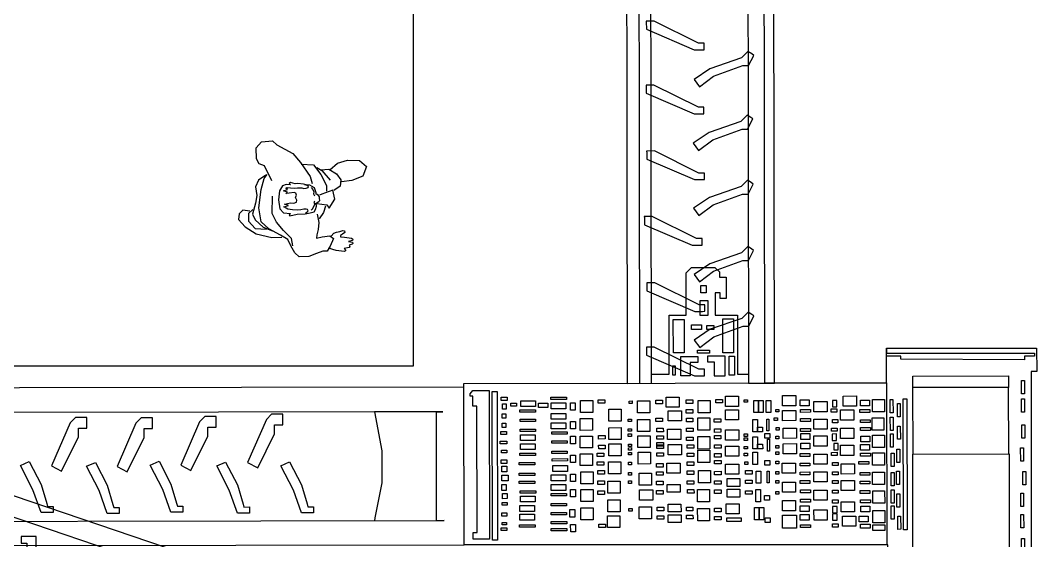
# Model space of a CAD drawing. Header units: millimetres. Extents: x 3191 to 879702, y -27549 to 222194.
# Drawn here: x 161471 to 169874, y 3527 to 7832 of the extents above; entities that cross this region are included whole.
import ezdxf

# ---------------------------------------------------------------- set-up
doc = ezdxf.new("R2010")
doc.units = ezdxf.units.MM
doc.header["$MEASUREMENT"] = 0
doc.layers.add('Giant', color=31, linetype='Continuous')
doc.layers.add('Worker-Walkway', color=8, linetype='Continuous')

# ---------------------------------------------------------------- blocks, each defined once
blk = doc.blocks.new('R93')
at = {"color": 0, "linetype": 'ByBlock'}
for p, q in [((-386.1, 934.6), (-340.4, 986.4)), ((-340.4, 986.4), (-245.8, 995.6)), ((-245.8, 995.6), (-209.1, 962)), ((-209.1, 962), (-71.8, 888.9)), ((-383.1, 843.1), (-386.1, 934.6)), ((-71.8, 888.9), (-7.7, 809.6)), ((-358.7, 800.4), (-383.1, 843.1)), ((-312.9, 782.1), (-358.7, 800.4)), ((-251.9, 654.1), (-312.9, 782.1)), ((-7.7, 809.6), (74.7, 690.7)), ((-1.6, 797.4), (102.1, 791.3)), ((102.1, 791.3), (166.2, 709)), ((242.5, 748.6), (306.6, 806.5)), ((306.6, 806.5), (392, 830.9)), ((392, 830.9), (495.8, 827.9)), ((495.8, 827.9), (553.7, 776)), ((-303.7, 702.9), (-364.8, 660.2)), ((-315.9, 675.4), (-291.5, 709)), ((132.6, 766.9), (175.4, 742.5)), ((166.2, 748.6), (233.3, 754.7)), ((166.2, 709), (215, 614.5)), ((175.4, 742.5), (245.5, 660.2)), ((233.3, 754.7), (300.5, 715.1)), ((300.5, 715.1), (337.1, 663.2)), ((523.2, 693.7), (428.6, 657.1)), ((553.7, 776), (523.2, 693.7)), ((-364.8, 660.2), (-389.2, 602.3)), ((-343.4, 580.9), (-315.9, 675.4)), ((-160.9, 611.9), (-187.1, 570.8)), ((-128.1, 623.1), (-160.9, 611.9)), ((-92.5, 621.3), (-128.1, 623.1)), ((-93.5, 639), (-102.8, 630.6)), ((-102.8, 630.6), (-92.5, 621.3)), ((-53.2, 628.8), (-93.5, 639)), ((-28.9, 630.6), (-53.2, 628.8)), ((17.9, 625), (-28.9, 630.6)), ((41.3, 621.3), (17.9, 625)), ((50.7, 615.7), (28.2, 619.4)), ((71.3, 618.5), (41.3, 621.3)), ((61, 607.3), (50.7, 615.7)), ((57.2, 598.8), (61, 607.3)), ((111.5, 596), (71.3, 618.5)), ((74.7, 690.7), (93, 632.7)), ((215, 614.5), (215, 565.7)), ((331, 608.4), (276.1, 571.8)), ((337.1, 663.2), (331, 608.4)), ((428.6, 657.1), (343.2, 644.9)), ((-389.2, 602.3), (-380, 529.1)), ((-380, 529.1), (-389.2, 465.1)), ((-361.7, 425.4), (-343.4, 580.9)), ((-248.8, 376.6), (-245.8, 523)), ((-187.1, 570.8), (-194.6, 493.1)), ((-150.6, 570.8), (-118.7, 582)), ((-116.9, 558.6), (-150.6, 570.8)), ((-132.8, 592.3), (-121.6, 598.8)), ((-118.7, 582), (-132.8, 592.3)), ((-132.8, 546.5), (-116.9, 558.6)), ((-103.8, 550.2), (-132.8, 546.5)), ((-121.6, 598.8), (-92.5, 594.2)), ((-60.7, 555.8), (-103.8, 550.2)), ((-92.5, 594.2), (-61.6, 593.2)), ((-61.6, 593.2), (-32.6, 595.1)), ((-45.7, 548.3), (-60.7, 555.8)), ((-49.5, 511.9), (-41, 533.4)), ((-41, 533.4), (-45.7, 548.3)), ((-32.6, 595.1), (3.9, 595.1)), ((3.9, 595.1), (20.7, 588.5)), ((20.7, 588.5), (41.3, 591.4)), ((41.3, 591.4), (57.2, 598.8)), ((82.5, 597.9), (98.4, 580.1)), ((98.4, 580.1), (106.9, 560.5)), ((106.9, 560.5), (103.1, 542.7)), ((103.1, 542.7), (110.6, 527.8)), ((120.9, 569.8), (111.5, 596)), ((127.4, 552.1), (120.9, 569.8)), ((126.5, 539.9), (127.4, 552.1)), ((134, 537.1), (126.5, 539.9)), ((145.2, 528.7), (134, 537.1)), ((154.6, 518.4), (145.2, 528.7)), ((175.4, 541.3), (154, 532.1)), ((266.9, 574.8), (175.4, 541.3)), ((285.2, 498.6), (266.9, 574.8)), ((-389.2, 465.1), (-416.6, 370.5)), ((-194.6, 493.1), (-182.4, 415.5)), ((-147.8, 432.4), (-109.4, 443.6)), ((-142.1, 454.8), (-91.6, 467.9)), ((-109.4, 443.6), (-142.1, 454.8)), ((-91.6, 467.9), (-62.6, 463.2)), ((-62.6, 463.2), (-41, 471.6)), ((-37.3, 489.4), (-49.5, 511.9)), ((-41, 471.6), (-37.3, 489.4)), ((103.1, 436.1), (92.8, 409)), ((113.4, 454.8), (103.1, 436.1)), ((112.5, 481.9), (106.9, 470.7)), ((106.9, 470.7), (113.4, 454.8)), ((120.9, 409.9), (128.4, 439.8)), ((125.6, 465.1), (135.9, 469.8)), ((128.4, 439.8), (125.6, 465.1)), ((132.6, 462), (218.1, 449.8)), ((135.9, 469.8), (149, 477.2)), ((149, 477.2), (156.5, 485.7)), ((155.5, 503.4), (154.6, 518.4)), ((156.5, 485.7), (155.5, 503.4)), ((205.9, 437.6), (187.6, 385.8)), ((218.1, 449.8), (236.4, 422.4)), ((236.4, 422.4), (285.2, 498.6)), ((-529.5, 373.6), (-535.6, 324.8)), ((-499, 404.1), (-529.5, 373.6)), ((-438, 394.9), (-499, 404.1)), ((-413.6, 410.2), (-450.2, 376.6)), ((-450.2, 376.6), (-450.2, 309.6)), ((-416.6, 370.5), (-392.2, 321.8)), ((-343.4, 306.5), (-361.7, 425.4)), ((-212.2, 303.5), (-248.8, 376.6)), ((-182.4, 415.5), (-152.4, 382.8)), ((-152.4, 382.8), (-92.5, 375.3)), ((-129, 422.1), (-147.8, 432.4)), ((-115, 412.7), (-129, 422.1)), ((-75.7, 407.1), (-115, 412.7)), ((-92.5, 375.3), (-102.8, 365.9)), ((-102.8, 365.9), (-97.2, 357.5)), ((-97.2, 357.5), (-35.4, 370.6)), ((-34.5, 405.2), (-75.7, 407.1)), ((-35.4, 370.6), (32, 373.4)), ((-3.6, 408), (-34.5, 405.2)), ((19.8, 412.7), (-3.6, 408)), ((41.3, 414.6), (19.8, 412.7)), ((32, 373.4), (74.1, 380.9)), ((34.8, 379), (50.7, 389.3)), ((53.5, 409), (41.3, 414.6)), ((50.7, 389.3), (59.1, 399.6)), ((59.1, 399.6), (53.5, 409)), ((74.1, 380.9), (108.7, 391.2)), ((92.8, 409), (82.5, 404.3)), ((108.7, 391.2), (120.9, 409.9)), ((135.7, 370.5), (147.9, 300.4)), ((187.6, 385.8), (150.9, 330.9)), ((-535.6, 324.8), (-477.7, 263.8)), ((-477.7, 263.8), (-386.1, 202.9)), ((-450.2, 309.6), (-392.2, 248.6)), ((-392.2, 321.8), (-325.1, 260.8)), ((-276.3, 245.5), (-343.4, 306.5)), ((-325.1, 260.8), (-245.8, 227.2)), ((-151.2, 230.3), (-212.2, 303.5)), ((147.9, 300.4), (141.8, 239.4)), ((-392.2, 248.6), (-297.6, 242.5)), ((-386.1, 202.9), (-251.9, 172.4)), ((-178.6, 190.7), (-276.3, 245.5)), ((-251.9, 172.4), (-166.4, 175.4)), ((-114.5, 154.1), (-178.6, 190.7)), ((-84, 163.2), (-151.2, 230.3)), ((132.6, 193.7), (129.6, 166.3)), ((129.6, 166.3), (178.4, 178.5)), ((141.8, 239.4), (132.6, 193.7)), ((178.4, 178.5), (242.5, 184.6)), ((242.5, 184.6), (273, 163.2)), ((252.6, 182), (277.6, 208.5)), ((277.6, 208.5), (298.5, 216.6)), ((298.5, 216.6), (328.3, 223)), ((328.3, 223), (352.5, 232.7)), ((349.3, 198.9), (333.2, 188.4)), ((333.2, 188.4), (334, 177.1)), ((334, 177.1), (367, 174.7)), ((370.2, 214.2), (349.3, 198.9)), ((352.5, 232.7), (367.8, 228.7)), ((367, 174.7), (428.3, 166.7)), ((367.8, 228.7), (370.2, 214.2)), ((-90.1, 102.2), (-114.5, 154.1)), ((-56.6, 41.3), (-90.1, 102.2)), ((-71.8, 102.2), (-84, 163.2)), ((245.5, 99.2), (221.1, 56.5)), ((273, 163.2), (245.5, 99.2)), ((407.3, 87.8), (363.8, 78.9)), ((435.5, 147.3), (402.5, 138.5)), ((402.5, 138.5), (434.7, 132.9)), ((413, 94.2), (407.3, 87.8)), ((433.9, 115.1), (408.1, 107.1)), ((408.1, 107.1), (413, 94.2)), ((428.3, 166.7), (439.5, 157)), ((439.5, 120.8), (433.9, 115.1)), ((434.7, 132.9), (439.5, 120.8)), ((439.5, 157), (435.5, 147.3)), ((-19.9, 7.7), (-56.6, 41.3)), ((62.4, 10.8), (-19.9, 7.7)), ((129.6, 35.2), (62.4, 10.8)), ((181.5, 56.5), (129.6, 35.2)), ((221.1, 56.5), (181.5, 56.5)), ((297.7, 61.2), (231.7, 82.1)), ((364.6, 53.1), (297.7, 61.2)), ((363.8, 78.9), (376.7, 67.6)), ((376.7, 58.8), (364.6, 53.1)), ((376.7, 67.6), (376.7, 58.8))]:
    blk.add_line(p, q, dxfattribs=at)

msp = doc.modelspace()

# ---------------------------------------------------------------- linework, layer by layer
at = {"layer": 'Giant'}
for points in [[(168632.96591, 4831.83577), (167628.03527, 4830.39059), (167619.53068, 10744.21987), (166481.15397, 10742.58278), (166489.65856, 4828.75351)], [(166489.65856, 4828.75351), (166690.81372, 4829.04279), (166682.58158, 10553.41926), (166581.77946, 10480.85792), (166589.90746, 4828.89768)], [(167484.05095, 10558.2661), (167492.2884, 4830.19538), (167705.60491, 4830.50214), (167698.22724, 9960.70498)], [(166646.92982, 7819.66062), (166647.01844, 7758.03783), (167042.83448, 7589.11621), (167106.66978, 7589.20801), (167124.30138, 7589.23337), (167124.22223, 7644.26882), (167077.97157, 7644.2023), (166710.73215, 7826.36198), (166645.60558, 7826.26832), (166645.61508, 7819.65873)], [(167518.11506, 7555.61668), (167486.93329, 7574.44372), (167435.09918, 7522.47151), (167172.75045, 7431.94095), (167042.11043, 7341.62205), (167086.5677, 7282.71136), (167203.52374, 7370.6516), (167445.56853, 7458.30437), (167492.31222, 7458.37159), (167535.13178, 7542.42193), (167518.11506, 7555.61668)], [(166646.21231, 7290.08974), (166646.30093, 7228.46695), (167042.11696, 7059.54533), (167105.95226, 7059.63714), (167123.58386, 7059.66249), (167123.50472, 7114.69794), (167077.25405, 7114.63143), (166710.01463, 7296.7911), (166644.88806, 7296.69745), (166644.89757, 7290.08785)], [(167510.53779, 7029.04031), (167479.35602, 7047.86734), (167427.52192, 6995.89513), (167165.17318, 6905.36457), (167034.53316, 6815.04568), (167078.99043, 6756.13499), (167195.94647, 6844.07522), (167437.99127, 6931.728), (167484.73496, 6931.79522), (167527.55451, 7015.84556), (167510.53779, 7029.04031)], [(166650.68298, 6744.43627), (166650.7716, 6682.81348), (167046.58763, 6513.89186), (167110.42293, 6513.98366), (167128.05453, 6514.00902), (167127.97539, 6569.04447), (167081.72472, 6568.97795), (166714.4853, 6751.13763), (166649.35873, 6751.04397), (166649.36824, 6744.43438)], [(167513.51812, 6491.2183), (167482.33634, 6510.04534), (167430.50224, 6458.07313), (167168.15351, 6367.54257), (167037.51348, 6277.22367), (167081.97076, 6218.31298), (167198.92679, 6306.25322), (167440.97159, 6393.90599), (167487.71528, 6393.97321), (167530.53483, 6478.02355), (167513.51812, 6491.2183)], [(166630.66067, 6202.88692), (166630.74929, 6141.26414), (167026.56532, 5972.34252), (167090.40063, 5972.43432), (167108.03222, 5972.45967), (167107.95308, 6027.49512), (167061.70242, 6027.42861), (166694.46299, 6209.58829), (166629.33642, 6209.49463), (166629.34593, 6202.88503)], [(167517.33667, 5941.91414), (167486.15489, 5960.74117), (167434.32079, 5908.76897), (167171.97206, 5818.23841), (167041.33203, 5727.91951), (167085.78931, 5669.00882), (167202.74534, 5756.94905), (167444.79014, 5844.60183), (167491.53383, 5844.66905), (167534.35338, 5928.71939), (167517.33667, 5941.91414)], [(166690.81372, 4829.04279), (166690.70485, 4904.75269), (166835.65489, 4904.96114), (166834.95321, 5392.89167), (166977.43812, 5393.09658), (166976.93332, 5744.11725), (167019.31959, 5786.61768), (167212.58632, 5786.89561), (167252.80643, 5752.10279), (167252.8729, 5705.88013), (167305.93204, 5705.95643), (167306.18481, 5530.19017), (167256.90555, 5530.1193), (167256.83911, 5576.3197), (167216.66912, 5576.26194), (167216.93171, 5393.66353), (167401.11265, 5393.9284), (167401.81792, 4903.50537), (167492.18279, 4903.63532)], [(166652.22622, 5654.98807), (166652.31484, 5593.36528), (167048.13087, 5424.44366), (167111.96618, 5424.53546), (167129.59777, 5424.56082), (167129.51863, 5479.59626), (167083.26797, 5479.52975), (166716.02854, 5661.68943), (166650.90197, 5661.59577), (166650.91148, 5654.98618)], [(167519.66605, 5399.61803), (167488.48428, 5418.44506), (167436.65017, 5366.47285), (167174.30144, 5275.94229), (167043.66142, 5185.6234), (167088.11869, 5126.71271), (167205.07473, 5214.65294), (167447.11952, 5302.30572), (167493.86321, 5302.37294), (167536.68277, 5386.42328), (167519.66605, 5399.61803)], [(166649.28247, 5122.54315), (166649.37109, 5060.92036), (167045.18712, 4891.99874), (167109.02243, 4892.09054), (167126.65402, 4892.1159), (167126.57488, 4947.15135), (167080.32421, 4947.08483), (166713.08479, 5129.24451), (166647.95822, 5129.15085), (166647.96773, 5122.54126)], [(148207.95455, 4877.8391), (148210.12253, 3370.29512), (148440.69499, 3370.6267), (148440.62846, 3416.89386), (156713.79201, 3428.79138), (157171.62661, 3429.44978), (157678.78743, 3430.17912), (157682.07695, 1142.74745), (159477.47132, 1145.32938), (159474.10601, 3485.45978), (165140.21128, 3493.60812), (165138.33771, 4796.4327), (159624.13182, 4788.5028), (159623.66447, 5113.48568), (157539.40302, 5110.48833), (157539.72312, 4887.89854), (148478.39663, 4874.86758), (148478.3252, 4924.53969), (148208.82705, 4924.15213), (148207.95455, 4877.8391)], [(165138.33771, 4796.4327), (165138.29402, 4826.81013), (168632.96591, 4831.83577), (168632.55338, 5118.69663), (169873.97281, 5120.4819), (169874.25092, 4927.09005), (169827.48375, 4927.0228), (169832.7266, 1281.30826), (169741.11742, 1281.17652), (169710.50277, 1281.13249), (169710.56998, 1234.39798), (168648.096, 1232.87006), (168644.84524, 3493.35149), (165140.21128, 3493.60812)], [(166941.98546, 5051.34886), (167072.80206, 5051.53699), (167072.87454, 5001.13048), (167009.13315, 5001.03881), (167009.29176, 4890.74537), (166932.23863, 4890.63456), (166932.00682, 5051.82411), (166941.98546, 5051.34886)], [(167159.12177, 5007.57481), (167208.40103, 5007.64568), (167208.56991, 4890.20853), (167299.52172, 4890.33933), (167299.28854, 5052.48582), (167152.249, 5052.27437), (167152.31329, 5007.56502), (167152.31329, 5007.56502), (167159.12177, 5007.57481)], [(168632.55338, 5118.69663), (168632.61226, 5077.7483), (169856.68183, 5079.50862), (169856.71998, 5052.98122), (169774.24354, 5052.86261), (169774.28566, 5023.57565), (168751.21961, 5029.60419), (168751.18335, 5054.81857), (168632.64548, 5054.6481)], [(168632.96591, 4831.83577), (168634.89076, 3493.35222)], [(165212.09705, 4768.72056), (165347.98478, 4768.91597), (165349.75431, 3538.44086), (165214.94654, 3538.247), (165214.8672, 3593.41597), (165247.75917, 3593.46327), (165246.25297, 4640.82813), (165213.68969, 4640.7813), (165213.57114, 4723.21207), (165190.28147, 4723.17858), (165190.25471, 4741.78336), (165212.09705, 4768.72056)], [(158849.20889, 3425.48024), (159318.00314, 4612.40721), (169519.54597, 1143.90323), (169551.16711, 1227.69267), (169791.33995, 1147.74355), (169338.87269, -234.31531), (169123.02702, -173.78171), (169153.17935, -97.1381), (158849.20889, 3425.48024)], [(158910.20519, 4607.57014), (158911.53335, 3684.00722), (164976.49776, 3692.72916), (164913.41373, 3692.63844), (164912.11972, 4592.45577), (164964.45105, 4592.53103), (159399.99874, 4584.52887)], [(161812.31115, 4101.46848), (161952.67482, 4384.94881), (161952.56831, 4459.01188), (162020.16002, 4459.10908), (162020.03354, 4547.05898), (161927.4383, 4546.92582), (161883.9736, 4503.35562), (161727.96303, 4145.78957), (161812.31115, 4101.46848)], [(162355.2114, 4097.59801), (162495.57507, 4381.07834), (162495.46856, 4455.14141), (162563.06027, 4455.23862), (162562.93379, 4543.18851), (162470.33855, 4543.05535), (162426.87385, 4499.48515), (162270.86328, 4141.9191), (162355.2114, 4097.59801)], [(162881.35213, 4107.65706), (163021.7158, 4391.13739), (163021.6093, 4465.20046), (163089.201, 4465.29766), (163089.07452, 4553.24756), (162996.47929, 4553.1144), (162953.01458, 4509.5442), (162797.00402, 4151.97815), (162881.35213, 4107.65706)], [(163433.56068, 4128.65834), (163573.92435, 4412.13867), (163573.81784, 4486.20174), (163641.40955, 4486.29894), (163641.28307, 4574.24883), (163548.68783, 4574.11567), (163505.22313, 4530.54548), (163349.21256, 4172.97942), (163433.56068, 4128.65834)], [(164964.45105, 4592.53103), (164399.37126, 4591.7184), (164460.94678, 4269.42719), (164461.32526, 4006.24514), (164403.0264, 3715.24951), (164398.34805, 3691.89773)], [(169008.94271, 141.2235), (169311.74482, 1030.61792), (159437.06604, 4394.41684), (159105.90639, 3502.71168), (169008.94271, 141.2235)], [(161471.41815, 4149.80479), (161544.7393, 4181.91231), (161642.27885, 3992.71066), (161689.67367, 3833.8589), (161696.87526, 3809.72155), (161742.11016, 3809.7866), (161742.18175, 3760.00472), (161643.17716, 3759.86234), (161575.94729, 3948.95179), (161471.41815, 4149.80479)], [(162018.54944, 4142.40192), (162091.87059, 4174.50944), (162189.41014, 3985.3078), (162236.80496, 3826.45604), (162244.00655, 3802.31869), (162289.24145, 3802.38374), (162289.31304, 3752.60186), (162190.30845, 3752.45948), (162123.07858, 3941.54893), (162018.54944, 4142.40192)], [(162544.52571, 4152.54975), (162617.84685, 4184.65727), (162715.3864, 3995.45563), (162762.78122, 3836.60387), (162769.98281, 3812.46652), (162815.21771, 3812.53157), (162815.2893, 3762.74969), (162716.28471, 3762.60731), (162649.05484, 3951.69676), (162544.52571, 4152.54975)], [(163094.59082, 4145.75198), (163167.91196, 4177.8595), (163265.45151, 3988.65786), (163312.84633, 3829.8061), (163320.04793, 3805.66875), (163365.28283, 3805.7338), (163365.35442, 3755.95192), (163266.34983, 3755.80954), (163199.11995, 3944.89899), (163094.59082, 4145.75198)], [(163624.03126, 4146.86944), (163697.35241, 4178.97696), (163794.89196, 3989.77531), (163842.28678, 3830.92356), (163849.48837, 3806.7862), (163894.72327, 3806.85125), (163894.79486, 3757.06937), (163795.79027, 3756.92699), (163728.5604, 3946.01645), (163624.03126, 4146.86944)], [(161567.41976, 3103.62179), (161638.36875, 3103.72382), (161603.23907, 3369.99379), (161602.96431, 3561.04891), (161478.43969, 3560.86983), (161478.51669, 3507.32544), (161524.83778, 3507.39205), (161525.14585, 3293.16997), (161567.41976, 3103.62179)]]:
    msp.add_lwpolyline(points, dxfattribs=at)
for points in [[(167098.34589, 5639.07222), (167142.29576, 5639.13543), (167142.3829, 5578.53635), (167098.43303, 5578.47314)], [(167090.94389, 5513.03392), (167154.61486, 5513.12549), (167154.79139, 5390.36951), (167091.12043, 5390.27795)], [(166869.8674, 5358.09122), (166960.06793, 5358.22093), (166960.46453, 5082.44282), (166870.264, 5082.3131)], [(167020.00198, 5312.10663), (167101.868, 5312.22436), (167101.92142, 5275.08155), (167020.0554, 5274.96382)], [(167148.10175, 5307.72866), (167204.18948, 5307.80932), (167204.23633, 5275.22869), (167148.1486, 5275.14803)], [(167278.39383, 5362.46199), (167366.31704, 5362.58843), (167366.72343, 5080.00043), (167278.80021, 5079.87399)], [(167069.55761, 5103.67479), (167169.59521, 5103.81865), (167169.63118, 5078.80456), (167069.59358, 5078.6607)], [(167331.89859, 5052.66624), (167375.09718, 5052.72837), (167375.32162, 4896.65736), (167332.12303, 4896.59524)], [(166864.18734, 4899.92813), (166888.5335, 4899.96314), (166888.43071, 4971.44469), (166864.08455, 4971.40968)], [(168850.66066, 4889.49887), (169641.8522, 4890.63667), (169641.98908, 4795.45405), (168850.79755, 4794.31625)], [(169641.98908, 4795.45405), (168848.61414, 4794.31311), (168849.40543, 4244.06991), (169642.78038, 4245.21085)], [(169749.57538, 4852.26892), (169773.66329, 4852.30356), (169773.82162, 4742.21041), (169749.73371, 4742.17577)], [(165373.37384, 4762.07582), (165414.95248, 4762.13562), (165416.72111, 3532.28363), (165375.14247, 3532.22384)], [(165447.30095, 4715.64782), (165495.33591, 4715.7169), (165495.37581, 4687.9655), (165447.34086, 4687.89642)], [(165857.78408, 4714.41326), (165986.62856, 4714.59854), (165986.65634, 4695.28161), (165857.81186, 4695.09632)], [(166809.77517, 4714.24673), (166919.50898, 4714.40454), (166919.6296, 4630.52722), (166809.8958, 4630.36942)], [(167300.32812, 4721.40602), (167410.06193, 4721.56382), (167410.18255, 4637.68651), (167300.44875, 4637.5287)], [(167773.6736, 4727.47234), (167883.40741, 4727.63014), (167883.52803, 4643.75283), (167773.79423, 4643.59502)], [(168273.91461, 4723.98561), (168383.64842, 4724.14342), (168383.76904, 4640.2661), (168274.03523, 4640.10829)], [(165456.98614, 4658.0224), (165489.03292, 4658.06849), (165489.0928, 4616.43027), (165457.04602, 4616.38418)], [(165527.0098, 4664.86624), (165573.09612, 4664.93251), (165573.13158, 4640.2745), (165527.04526, 4640.20822)], [(165608.42551, 4684.25578), (165729.5459, 4684.42996), (165729.61522, 4636.22666), (165608.49484, 4636.05247)], [(165754.20084, 4665.6603), (165832.73305, 4665.77324), (165832.7841, 4630.27727), (165754.25188, 4630.16433)], [(165859.23831, 4666.38998), (165980.3587, 4666.56416), (165980.42802, 4618.36085), (165859.30763, 4618.18667)], [(166018.85955, 4668.17734), (166059.73387, 4668.23613), (166059.82201, 4606.94716), (166018.94769, 4606.88837)], [(166101.7569, 4685.78865), (166203.74314, 4685.93532), (166203.88514, 4587.19198), (166101.89891, 4587.04531)], [(166248.01158, 4693.03143), (166302.87848, 4693.11033), (166302.92024, 4664.06817), (166248.05334, 4663.98927)], [(166504.14295, 4682.69531), (166529.96819, 4682.73245), (166529.99904, 4661.27909), (166504.1738, 4661.24195)], [(166574.12936, 4682.79596), (166676.11559, 4682.94263), (166676.25759, 4584.19928), (166574.27136, 4584.05262)], [(166725.87866, 4689.42351), (166780.74556, 4689.50241), (166780.78733, 4660.46025), (166725.92042, 4660.38135)], [(166976.54479, 4691.92042), (167031.41169, 4691.99933), (167031.45345, 4662.95717), (166976.58655, 4662.87827)], [(167076.51973, 4686.65634), (167174.42088, 4686.79713), (167174.56781, 4584.62659), (167076.66666, 4584.4858)], [(167221.80952, 4695.50005), (167276.67642, 4695.57895), (167276.71819, 4666.53679), (167221.85129, 4666.45789)], [(167456.35285, 4693.63414), (167482.17809, 4693.67128), (167482.20895, 4672.21791), (167456.3837, 4672.18077)], [(167535.08207, 4687.3603), (167573.81994, 4687.416), (167573.96533, 4586.31368), (167535.22747, 4586.25798)], [(167573.81994, 4687.416), (167612.5578, 4687.47171), (167612.7032, 4586.36939), (167573.96533, 4586.31368)], [(167637.30308, 4687.5073), (167676.04094, 4687.56301), (167676.18634, 4586.46069), (167637.44847, 4586.40498)], [(167918.23029, 4691.02694), (167992.46612, 4691.13369), (167992.53416, 4643.82057), (167918.29833, 4643.71381)], [(168031.92828, 4677.30359), (168141.66209, 4677.4614), (168141.78271, 4593.58408), (168032.04891, 4593.42627)], [(168186.19199, 4633.3501), (168222.76992, 4633.40271), (168222.6926, 4687.16965), (168186.11467, 4687.11704)], [(168418.46678, 4690.6781), (168492.70262, 4690.78486), (168492.77066, 4643.47173), (168418.53482, 4643.36497)], [(168517.30076, 4695.18213), (168615.2019, 4695.32292), (168615.34883, 4593.15238), (168517.44769, 4593.01159)], [(168662.29702, 4695.9025), (168686.38493, 4695.93714), (168686.54325, 4585.84399), (168662.45534, 4585.80935)], [(168722.56627, 4661.5836), (168746.65418, 4661.61824), (168746.8125, 4551.52509), (168722.72459, 4551.49045)], [(168770.68765, 4699.50783), (168801.65446, 4699.55237), (168803.2104, 3617.60398), (168772.24358, 3617.55944)], [(169749.79308, 4700.89362), (169773.88098, 4700.92826), (169774.03931, 4590.83511), (169749.9514, 4590.80047)], [(165454.96788, 4575.83336), (165485.93469, 4575.87789), (165485.98535, 4540.64897), (165455.01854, 4540.60444)], [(165602.40654, 4608.69285), (165731.25103, 4608.87814), (165731.27881, 4589.56121), (165602.43432, 4589.37592)], [(165859.3631, 4579.61957), (165980.48349, 4579.79375), (165980.55281, 4531.59044), (165859.43242, 4531.41626)], [(166099.80846, 4538.72763), (166201.79469, 4538.87429), (166201.93669, 4440.13095), (166099.95046, 4439.98428)], [(166336.49371, 4614.68904), (166438.47994, 4614.83571), (166438.62194, 4516.09237), (166336.63571, 4515.9457)], [(166726.09209, 4541.00806), (166780.959, 4541.08696), (166781.00076, 4512.0448), (166726.13386, 4511.9659)], [(166827.14656, 4601.35201), (166936.88037, 4601.50981), (166937.00099, 4517.6325), (166827.26719, 4517.47469)], [(166976.66077, 4611.27001), (167031.52767, 4611.34892), (167031.56944, 4582.30676), (166976.70253, 4582.22786)], [(166977.84279, 4540.30188), (167032.7097, 4540.38078), (167032.75146, 4511.33862), (166977.88456, 4511.25972)], [(167073.48553, 4543.62182), (167171.38667, 4543.76261), (167171.5336, 4441.59208), (167073.63246, 4441.45129)], [(167300.48894, 4609.57701), (167410.22275, 4609.73482), (167410.34337, 4525.8575), (167300.60956, 4525.6997)], [(167705.0802, 4542.34916), (167730.90544, 4542.3863), (167730.93629, 4520.93294), (167705.11105, 4520.8958)], [(167717.89072, 4613.35968), (167743.71597, 4613.39682), (167743.74682, 4591.94345), (167717.92158, 4591.90631)], [(167773.85145, 4603.80392), (167883.58526, 4603.96173), (167883.70588, 4520.08441), (167773.97207, 4519.92661)], [(167922.63955, 4612.54139), (168004.41166, 4612.65899), (168004.44571, 4588.98017), (167922.6736, 4588.86258)], [(168175.43905, 4617.17782), (168221.68972, 4617.24433), (168221.72681, 4591.45133), (168175.47615, 4591.38482)], [(168251.49488, 4608.78595), (168361.22869, 4608.94375), (168361.34931, 4525.06644), (168251.6155, 4524.90863)], [(168413.20331, 4612.17865), (168494.97542, 4612.29624), (168495.00948, 4588.61742), (168413.23736, 4588.49983)], [(168513.20051, 4542.46534), (168611.10166, 4542.60613), (168611.24859, 4440.4356), (168513.34744, 4440.29481)], [(168664.22111, 4549.71497), (168688.30902, 4549.74961), (168688.46734, 4439.65646), (168664.37944, 4439.62182)], [(165454.02036, 4500.05517), (165486.04366, 4500.10122), (165486.09737, 4462.75812), (165454.07407, 4462.71207)], [(165602.51616, 4532.47109), (165731.36064, 4532.65638), (165731.38842, 4513.33945), (165602.54393, 4513.15416)], [(165859.47556, 4501.41716), (165980.59595, 4501.59134), (165980.66527, 4453.38803), (165859.54488, 4453.21385)], [(166020.13719, 4514.40007), (166061.0115, 4514.45886), (166061.09964, 4453.16989), (166020.22532, 4453.1111)], [(166336.71332, 4461.97847), (166438.69955, 4462.12514), (166438.84155, 4363.38179), (166336.85532, 4363.23513)], [(166497.90161, 4533.20236), (166523.72685, 4533.2395), (166523.7577, 4511.78614), (166497.93246, 4511.749)], [(166498.01605, 4453.62017), (166523.8413, 4453.65731), (166523.87215, 4432.20395), (166498.04691, 4432.16681)], [(166574.3505, 4529.01717), (166676.33674, 4529.16384), (166676.47874, 4430.4205), (166574.49251, 4430.27383)], [(166732.66903, 4457.14003), (166787.53593, 4457.21893), (166787.57769, 4428.17677), (166732.71079, 4428.09787)], [(166977.96034, 4458.561), (167032.82725, 4458.6399), (167032.86901, 4429.59774), (166978.00211, 4429.51884)], [(167209.14924, 4536.33938), (167264.01614, 4536.41829), (167264.0579, 4507.37613), (167209.191, 4507.29722)], [(167527.7966, 4529.27558), (167566.53446, 4529.33129), (167566.67986, 4428.22897), (167527.94199, 4428.17326)], [(167608.63414, 4428.2893), (167566.67986, 4428.22897), (167566.62417, 4466.95185), (167608.57845, 4467.01218)], [(167643.98223, 4532.5583), (167660.11127, 4532.5815), (167660.25199, 4434.72834), (167644.12295, 4434.70514)], [(167720.24215, 4463.87908), (167746.06739, 4463.91622), (167746.09824, 4442.46286), (167720.273, 4442.42572)], [(167779.43813, 4457.5549), (167889.17193, 4457.7127), (167889.29255, 4373.83539), (167779.55875, 4373.67758)], [(167921.66782, 4537.27503), (168003.43993, 4537.39262), (168003.47398, 4513.7138), (167921.70187, 4513.59621)], [(167921.78691, 4454.46593), (168003.55902, 4454.58352), (168003.59307, 4430.90471), (167921.82096, 4430.78711)], [(168032.13554, 4533.18327), (168141.86935, 4533.34107), (168141.98997, 4449.46376), (168032.25616, 4449.30595)], [(168178.90627, 4459.10857), (168225.15693, 4459.17508), (168225.19403, 4433.38208), (168178.94336, 4433.31557)], [(168185.26206, 4529.01932), (168231.51272, 4529.08584), (168231.54981, 4503.29284), (168185.29915, 4503.22633)], [(168251.71292, 4457.16585), (168361.44673, 4457.32365), (168361.56735, 4373.44634), (168251.83355, 4373.28853)], [(168416.56537, 4527.23777), (168498.33748, 4527.35537), (168498.37153, 4503.67655), (168416.59942, 4503.55896)], [(168417.71466, 4462.70116), (168499.48677, 4462.81876), (168499.52083, 4439.13994), (168417.74872, 4439.02234)], [(168722.83341, 4475.82506), (168746.92132, 4475.8597), (168747.07964, 4365.76655), (168722.99173, 4365.7319)], [(169751.84206, 4484.18152), (169775.92997, 4484.21616), (169776.0883, 4374.12301), (169752.00039, 4374.08837)], [(165444.51936, 4429.60578), (165491.49783, 4429.67334), (165491.53159, 4406.19481), (165444.55312, 4406.12725)], [(165602.63655, 4448.74955), (165731.48104, 4448.93484), (165731.50882, 4429.61791), (165602.66433, 4429.43262)], [(165606.69273, 4403.55635), (165727.81312, 4403.73053), (165727.88244, 4355.52722), (165606.76205, 4355.35304)], [(165864.65276, 4427.67295), (165993.49724, 4427.85823), (165993.52502, 4408.5413), (165864.68054, 4408.35602)], [(166020.31506, 4390.70941), (166061.18938, 4390.76819), (166061.27752, 4329.47922), (166020.4032, 4329.42044)], [(166098.93841, 4392.75862), (166200.92464, 4392.90529), (166201.06664, 4294.16195), (166099.08041, 4294.01528)], [(166252.75674, 4397.29721), (166307.62364, 4397.37612), (166307.6654, 4368.33396), (166252.7985, 4368.25505)], [(166498.07638, 4411.67039), (166523.90162, 4411.70753), (166523.93248, 4390.25416), (166498.10723, 4390.21702)], [(166575.62224, 4395.66959), (166677.60847, 4395.81626), (166677.75047, 4297.07292), (166575.76424, 4296.92625)], [(166732.75873, 4394.76058), (166787.62564, 4394.83949), (166787.6674, 4365.79733), (166732.8005, 4365.71843)], [(166823.06976, 4448.65751), (166932.80357, 4448.81532), (166932.92419, 4364.938), (166823.19038, 4364.78019)], [(166978.06704, 4384.3644), (167032.93395, 4384.4433), (167032.97571, 4355.40114), (166978.10881, 4355.32224)], [(167073.70978, 4387.68435), (167171.61093, 4387.82514), (167171.75786, 4285.6546), (167073.85671, 4285.51381)], [(167209.26989, 4452.43981), (167264.13679, 4452.51872), (167264.17856, 4423.47656), (167209.31166, 4423.39765)], [(167209.34875, 4397.60466), (167264.21565, 4397.68356), (167264.25742, 4368.6414), (167209.39051, 4368.5625)], [(167300.72865, 4442.8906), (167410.46246, 4443.0484), (167410.58308, 4359.17109), (167300.84927, 4359.01328)], [(167456.76112, 4409.73313), (167482.58637, 4409.77026), (167482.61722, 4388.3169), (167456.79198, 4388.27976)], [(167456.80753, 4377.46406), (167482.63277, 4377.5012), (167482.66363, 4356.04783), (167456.83838, 4356.01069)], [(167528.00075, 4387.31394), (167566.73862, 4387.36965), (167566.88401, 4286.26733), (167528.14614, 4286.21162)], [(167667.84858, 4376.47679), (167625.8943, 4376.41646), (167625.83861, 4415.13933), (167667.79289, 4415.19967)], [(167717.1309, 4390.74608), (167742.95614, 4390.78322), (167742.98699, 4369.32985), (167717.16175, 4369.29271)], [(167925.08716, 4412.49855), (167999.32299, 4412.60531), (167999.39103, 4365.29218), (167925.1552, 4365.18542)], [(168032.33659, 4393.38032), (168142.07039, 4393.53813), (168142.19102, 4309.66081), (168032.45721, 4309.503)], [(168183.35112, 4355.87599), (168219.92905, 4355.92859), (168219.85173, 4409.69553), (168183.2738, 4409.64293)], [(168421.05511, 4392.78209), (168495.29095, 4392.88885), (168495.35899, 4345.57572), (168421.12316, 4345.46897)], [(168517.72606, 4399.4417), (168615.6272, 4399.58249), (168615.77413, 4297.41196), (168517.87299, 4297.27117)], [(168664.42149, 4410.37937), (168688.5094, 4410.41401), (168688.66772, 4300.32086), (168664.57981, 4300.28622)], [(165437.14362, 4350.61369), (165492.66789, 4350.69354), (165492.70012, 4328.28323), (165437.17585, 4328.20338)], [(165606.80058, 4328.55859), (165727.92097, 4328.73277), (165727.99029, 4280.52946), (165606.8699, 4280.35528)], [(165864.76083, 4352.5194), (165993.60532, 4352.70469), (165993.6331, 4333.38776), (165864.78861, 4333.20247)], [(166252.87272, 4316.6468), (166307.73962, 4316.72571), (166307.78138, 4287.68355), (166252.91448, 4287.60465)], [(166337.98659, 4327.56267), (166439.97282, 4327.70934), (166440.11482, 4228.966), (166338.12859, 4228.81933)], [(166498.19854, 4326.72485), (166524.02378, 4326.76199), (166524.05463, 4305.30863), (166498.22939, 4305.27149)], [(166498.24184, 4296.61448), (166524.06708, 4296.65162), (166524.09794, 4275.19825), (166498.27269, 4275.16111)], [(166732.83916, 4338.83496), (166787.70606, 4338.91386), (166787.74783, 4309.8717), (166732.88092, 4309.7928)], [(166732.86697, 4319.49577), (166787.73387, 4319.57467), (166787.77564, 4290.53251), (166732.90874, 4290.45361)], [(166827.54866, 4321.74612), (166937.28247, 4321.90392), (166937.40309, 4238.02661), (166827.66928, 4237.8688)], [(166983.53463, 4320.92447), (167038.40154, 4321.00337), (167038.4433, 4291.96122), (166983.5764, 4291.88231)], [(167209.45855, 4321.24937), (167264.32546, 4321.32827), (167264.36722, 4292.28611), (167209.50032, 4292.20721)], [(167302.00038, 4309.54302), (167411.73419, 4309.70083), (167411.85481, 4225.82351), (167302.12101, 4225.6657)], [(167456.90805, 4307.56259), (167482.7333, 4307.59973), (167482.76415, 4286.14636), (167456.93891, 4286.10922)], [(167608.83829, 4286.32767), (167566.88401, 4286.26733), (167566.82832, 4324.99021), (167608.7826, 4325.05054)], [(167649.59829, 4365.87962), (167665.72733, 4365.90282), (167665.86805, 4268.04966), (167649.73901, 4268.02646)], [(167717.24224, 4313.32258), (167743.06748, 4313.35972), (167743.09833, 4291.90635), (167717.27309, 4291.86921)], [(167778.54222, 4329.56755), (167888.27602, 4329.72536), (167888.39664, 4245.84804), (167778.66284, 4245.69024)], [(167925.20004, 4334.00683), (167999.43587, 4334.11358), (167999.50391, 4286.80046), (167925.26808, 4286.6937)], [(168197.45505, 4278.47261), (168234.03298, 4278.52521), (168233.95566, 4332.29215), (168197.37773, 4332.23955)], [(168251.91554, 4316.27243), (168361.64935, 4316.43024), (168361.76997, 4232.55292), (168252.03616, 4232.39511)], [(168417.91421, 4323.94418), (168492.15004, 4324.05094), (168492.21808, 4276.73781), (168417.98225, 4276.63105)], [(169741.78406, 4294.95867), (169765.87197, 4294.99331), (169766.0303, 4184.90016), (169741.94239, 4184.86552)], [(165450.06823, 4276.99189), (165493.85376, 4277.05486), (165493.88599, 4254.64455), (165450.10046, 4254.58158)], [(165600.7622, 4250.16929), (165729.60668, 4250.35458), (165729.63446, 4231.03765), (165600.78997, 4230.85236)], [(165864.88277, 4267.72965), (165993.72725, 4267.91494), (165993.75503, 4248.59801), (165864.91055, 4248.41272)], [(165867.13221, 4205.48684), (165995.9767, 4205.67213), (165996.00448, 4186.3552), (165867.15999, 4186.16991)], [(166019.4828, 4234.79266), (166060.35711, 4234.85145), (166060.44525, 4173.56248), (166019.57093, 4173.50369)], [(166099.14835, 4246.76892), (166201.13458, 4246.91558), (166201.27658, 4148.17224), (166099.29035, 4148.02558)], [(166240.05288, 4252.11236), (166294.91978, 4252.19126), (166294.96154, 4223.1491), (166240.09464, 4223.0702)], [(166498.29753, 4257.8916), (166524.12277, 4257.92874), (166524.15362, 4236.47537), (166498.32838, 4236.43823)], [(166579.057, 4260.16643), (166681.04323, 4260.31309), (166681.18524, 4161.56975), (166579.199, 4161.42309)], [(166732.95978, 4254.95764), (166787.82668, 4255.03654), (166787.86845, 4225.99438), (166733.00155, 4225.91548)], [(166983.63362, 4252.09122), (167038.50052, 4252.17012), (167038.54229, 4223.12796), (166983.67539, 4223.04906)], [(167073.87216, 4274.76487), (167171.77331, 4274.90566), (167171.92024, 4172.73512), (167074.01909, 4172.59433)], [(167209.56372, 4248.12099), (167264.43062, 4248.19989), (167264.47239, 4219.15773), (167209.60548, 4219.07883)], [(167456.98848, 4251.63696), (167482.81372, 4251.6741), (167482.84458, 4230.22073), (167457.01933, 4230.18359)], [(167528.18477, 4259.35041), (167566.92264, 4259.40612), (167567.06803, 4158.3038), (167528.33017, 4158.24809)], [(167717.31649, 4261.69207), (167743.14173, 4261.72921), (167743.17258, 4240.27585), (167717.34734, 4240.23871)], [(167917.78746, 4247.98224), (167999.55957, 4248.09983), (167999.59362, 4224.42102), (167917.82151, 4224.30342)], [(168032.55309, 4242.82844), (168142.2869, 4242.98624), (168142.40752, 4159.10893), (168032.67372, 4158.95112)], [(168179.19549, 4257.9944), (168225.44615, 4258.06091), (168225.48325, 4232.26791), (168179.23258, 4232.2014)], [(168418.01931, 4250.86031), (168499.79142, 4250.9779), (168499.82547, 4227.29909), (168418.05336, 4227.18149)], [(168516.85489, 4254.25161), (168614.75603, 4254.3924), (168614.90296, 4152.22186), (168517.00182, 4152.08107)], [(168671.52797, 4252.13731), (168695.61588, 4252.17195), (168695.77421, 4142.0788), (168671.6863, 4142.04416)], [(168717.94292, 4284.89603), (168742.03083, 4284.93067), (168742.18915, 4174.83752), (168718.10124, 4174.80288)], [(168849.40543, 4244.06991), (169646.04375, 4245.21554), (169649.33221, 1958.51827), (168852.6939, 1957.37264)], [(165448.04844, 4195.87106), (165492.89045, 4195.93555), (165492.93343, 4166.04772), (165448.09142, 4165.98323)], [(165452.39809, 4142.51085), (165494.04716, 4142.57074), (165494.11162, 4097.75012), (165452.46254, 4097.69023)], [(165596.5754, 4173.96361), (165725.41988, 4174.1489), (165725.44766, 4154.83197), (165596.60317, 4154.64668)], [(165874.98609, 4147.9033), (165996.10648, 4148.07748), (165996.1758, 4099.87417), (165875.05541, 4099.69999)], [(166240.1565, 4180.0522), (166295.02341, 4180.1311), (166295.06517, 4151.08894), (166240.19827, 4151.01004)], [(166332.82521, 4178.07128), (166434.81144, 4178.21794), (166434.95345, 4079.4746), (166332.96721, 4079.32794)], [(166498.41505, 4176.17297), (166524.24029, 4176.21011), (166524.27114, 4154.75674), (166498.4459, 4154.71961)], [(166730.95323, 4164.62344), (166785.82014, 4164.70234), (166785.8619, 4135.66018), (166730.995, 4135.58128)], [(166817.01555, 4169.04234), (166926.74935, 4169.20014), (166926.86998, 4085.32283), (166817.13617, 4085.16502)], [(166983.73879, 4178.96284), (167038.60569, 4179.04174), (167038.64745, 4149.99958), (166983.78055, 4149.92068)], [(167209.64568, 4191.12714), (167264.51258, 4191.20605), (167264.55435, 4162.16389), (167209.68745, 4162.08498)], [(167301.13385, 4161.12602), (167410.86766, 4161.28382), (167410.98828, 4077.40651), (167301.25448, 4077.2487)], [(167461.39003, 4178.51476), (167487.21527, 4178.5519), (167487.24612, 4157.09853), (167461.42088, 4157.06139)], [(167668.17025, 4152.79653), (167626.21597, 4152.73619), (167626.16028, 4191.45907), (167668.11456, 4191.51941)], [(167717.42629, 4185.33679), (167743.25153, 4185.37392), (167743.28239, 4163.92056), (167717.45714, 4163.88342)], [(167771.2379, 4168.25589), (167880.97171, 4168.4137), (167881.09233, 4084.53638), (167771.35853, 4084.37858)], [(167917.90037, 4169.46826), (167999.67248, 4169.58586), (167999.70653, 4145.90704), (167917.93442, 4145.78945)], [(168185.77089, 4175.19458), (168232.02155, 4175.26109), (168232.05864, 4149.4681), (168185.80798, 4149.40158)], [(168257.51303, 4162.50137), (168367.24684, 4162.65918), (168367.36746, 4078.78186), (168257.63366, 4078.62406)], [(168404.14765, 4183.07518), (168485.91976, 4183.19278), (168485.95382, 4159.51396), (168404.1817, 4159.39636)], [(165451.42249, 4069.93728), (165503.75382, 4070.01254), (165503.82442, 4020.91905), (165451.49309, 4020.84379)], [(165596.70197, 4085.94695), (165725.54646, 4086.13224), (165725.57424, 4066.81531), (165596.72975, 4066.63002)], [(165860.0949, 4070.74753), (165981.21529, 4070.92171), (165981.28461, 4022.7184), (165860.16422, 4022.54422)], [(166019.71015, 4076.6965), (166060.58447, 4076.75528), (166060.67261, 4015.46631), (166019.79829, 4015.40753)], [(166104.88264, 4095.82439), (166206.86888, 4095.97105), (166207.01088, 3997.22771), (166105.02465, 3997.08105)], [(166245.63801, 4106.93155), (166300.50492, 4107.01045), (166300.54668, 4077.96829), (166245.67978, 4077.88939)], [(166498.53724, 4091.20518), (166524.36248, 4091.24232), (166524.39333, 4069.78896), (166498.56809, 4069.75182)], [(166586.82033, 4085.96879), (166688.80656, 4086.11545), (166688.94856, 3987.37211), (166586.96233, 3987.22545)], [(166731.04912, 4097.94887), (166785.91602, 4098.02777), (166785.95778, 4068.98562), (166731.09088, 4068.90671)], [(166983.84549, 4104.76624), (167038.71239, 4104.84514), (167038.75416, 4075.80298), (166983.88725, 4075.72408)], [(167078.43327, 4107.01645), (167176.33442, 4107.15724), (167176.48135, 4004.9867), (167078.5802, 4004.84591)], [(167209.77559, 4100.79601), (167264.64249, 4100.87492), (167264.68425, 4071.83276), (167209.81735, 4071.75386)], [(167314.10239, 4040.63615), (167420.5963, 4040.7893), (167420.68911, 3976.25117), (167314.1952, 3976.09802)], [(167465.78837, 4107.61801), (167520.65528, 4107.69691), (167520.69704, 4078.65475), (167465.83014, 4078.57585)], [(167555.29076, 4103.45159), (167594.02862, 4103.5073), (167594.17401, 4002.40498), (167555.43615, 4002.34927)], [(167645.65579, 4103.47027), (167661.78483, 4103.49346), (167661.92555, 4005.6403), (167645.79651, 4005.61711)], [(167717.55155, 4098.23256), (167743.3768, 4098.2697), (167743.40765, 4076.81634), (167717.58241, 4076.7792)], [(167918.00707, 4095.27167), (167999.77918, 4095.38926), (167999.81323, 4071.71044), (167918.04112, 4071.59285)], [(168032.76186, 4097.66215), (168142.49566, 4097.81996), (168142.61628, 4013.94264), (168032.88248, 4013.78483)], [(168185.88223, 4097.77108), (168232.13289, 4097.83759), (168232.16998, 4072.04459), (168185.91932, 4071.97808)], [(168413.95182, 4091.68974), (168495.72393, 4091.80734), (168495.75798, 4068.12852), (168413.98587, 4068.01093)], [(168517.08531, 4094.01901), (168614.98646, 4094.1598), (168615.13339, 3991.98926), (168517.23224, 3991.84847)], [(168671.76048, 4090.45817), (168695.84839, 4090.49281), (168696.00671, 3980.39966), (168671.91881, 3980.36502)], [(168716.49127, 4102.56222), (168740.57918, 4102.59686), (168740.7375, 3992.50371), (168716.64959, 3992.46907)], [(169760.96412, 4099.81363), (169785.05203, 4099.84828), (169785.21035, 3989.75512), (169761.12244, 3989.72048)], [(165452.61603, 3990.95751), (165487.85575, 3991.00819), (165487.92635, 3941.9147), (165452.68663, 3941.86402)], [(165596.79766, 4019.40591), (165725.64215, 4019.5912), (165725.66993, 4000.27427), (165596.82544, 4000.08898)], [(165860.20893, 3991.45465), (165981.32932, 3991.62883), (165981.39864, 3943.42552), (165860.27825, 3943.25134)], [(166019.8911, 3950.8694), (166060.76542, 3950.92818), (166060.85356, 3889.63921), (166019.97924, 3889.58043)], [(166105.09297, 3949.56763), (166207.07921, 3949.7143), (166207.22121, 3850.97095), (166105.23498, 3850.82429)], [(166245.76174, 4020.89554), (166300.62864, 4020.97445), (166300.67041, 3991.93229), (166245.80351, 3991.85338)], [(166327.67776, 4018.89916), (166429.66399, 4019.04583), (166429.80599, 3920.30248), (166327.81976, 3920.15582)], [(166498.63619, 4022.39418), (166524.46144, 4022.43132), (166524.49229, 4000.97795), (166498.66705, 4000.94082)], [(166731.16356, 4018.36668), (166786.03047, 4018.44558), (166786.07223, 3989.40342), (166731.20533, 3989.32452)], [(166820.39172, 3992.65744), (166926.88563, 3992.81058), (166926.97844, 3928.27245), (166820.48453, 3928.1193)], [(166983.96304, 4023.02536), (167038.82994, 4023.10426), (167038.87171, 3994.0621), (166984.0048, 3993.9832)], [(166986.20462, 3949.92231), (167041.07153, 3950.00121), (167041.11329, 3920.95905), (166986.24639, 3920.88015)], [(167071.12278, 3949.99992), (167169.02393, 3950.14071), (167169.17086, 3847.97017), (167071.26971, 3847.82938)], [(167209.88696, 4023.35026), (167264.75386, 4023.42916), (167264.79563, 3994.387), (167209.92872, 3994.3081)], [(167314.22922, 3952.44145), (167420.72313, 3952.5946), (167420.81594, 3888.05647), (167314.32203, 3887.90332)], [(167465.90282, 4028.03582), (167520.76972, 4028.11472), (167520.81149, 3999.07256), (167465.94458, 3998.99366)], [(167553.37391, 3950.73794), (167592.11178, 3950.79365), (167592.25717, 3849.69133), (167553.51931, 3849.63562)], [(167716.57829, 4024.03441), (167742.40353, 4024.07155), (167742.43439, 4002.61819), (167716.60914, 4002.58105)], [(167771.46369, 4011.2502), (167881.1975, 4011.40801), (167881.31812, 3927.53069), (167771.58431, 3927.37288)], [(167918.10913, 4024.30198), (167999.88124, 4024.41957), (167999.91529, 4000.74075), (167918.14318, 4000.62316)], [(168185.98586, 4025.71092), (168232.23652, 4025.77743), (168232.27361, 3999.98443), (168186.02295, 3999.91792)], [(168257.70944, 4025.92533), (168367.44325, 4026.08314), (168367.56387, 3942.20582), (168257.83006, 3942.04802)], [(168414.05391, 4020.6978), (168495.82602, 4020.8154), (168495.86008, 3997.13658), (168414.08796, 3997.01898)], [(165458.05132, 3917.32494), (165496.48398, 3917.38021), (165496.54536, 3874.69603), (165458.11271, 3874.64076)], [(165603.3682, 3939.98879), (165732.21268, 3940.17408), (165732.24046, 3920.85715), (165603.39597, 3920.67186)], [(165607.42299, 3895.75252), (165728.54338, 3895.92671), (165728.6127, 3847.7234), (165607.49231, 3847.54922)], [(165858.95467, 3916.74424), (165987.79915, 3916.92953), (165987.82693, 3897.6126), (165858.98245, 3897.42731)], [(166245.87926, 3939.17692), (166300.74616, 3939.25582), (166300.78793, 3910.21366), (166245.92103, 3910.13476)], [(166590.33026, 3947.17206), (166700.06407, 3947.32986), (166700.18469, 3863.45255), (166590.45088, 3863.29474)], [(166731.27337, 3942.01139), (166786.14027, 3942.0903), (166786.18204, 3913.04814), (166731.31513, 3912.96923)], [(167209.99673, 3947.01723), (167264.86364, 3947.09613), (167264.9054, 3918.05397), (167210.0385, 3917.97507)], [(167466.02965, 3939.84112), (167520.89655, 3939.92003), (167520.93832, 3910.87787), (167466.07142, 3910.79896)], [(167666.45135, 3862.43863), (167624.49707, 3862.37829), (167624.44138, 3901.10117), (167666.39566, 3901.16151)], [(167716.70976, 3932.61281), (167742.53501, 3932.64995), (167742.56586, 3911.19659), (167716.74061, 3911.15945)], [(167921.43692, 3946.86084), (168003.20903, 3946.97844), (168003.24308, 3923.29962), (167921.47097, 3923.18203)], [(167921.54669, 3870.52781), (168003.3188, 3870.64541), (168003.35285, 3846.96659), (167921.58074, 3846.849)], [(168032.98147, 3944.95158), (168142.71527, 3945.10939), (168142.8359, 3861.23207), (168033.10209, 3861.07426)], [(168186.10184, 3945.06051), (168232.3525, 3945.12702), (168232.3896, 3919.33402), (168186.13893, 3919.26751)], [(168414.16833, 3941.13786), (168495.94044, 3941.25546), (168495.97449, 3917.57664), (168414.20238, 3917.45904)], [(168519.46793, 3939.17511), (168617.36907, 3939.3159), (168617.516, 3837.14536), (168519.61486, 3837.00457)], [(168671.96579, 3947.69537), (168696.0537, 3947.73001), (168696.21202, 3837.63686), (168672.12411, 3837.60222)], [(168718.47476, 3915.07028), (168742.56267, 3915.10492), (168742.72099, 3805.01177), (168718.63308, 3804.97713)], [(169742.29851, 3920.90453), (169766.38642, 3920.93917), (169766.54474, 3810.84602), (169742.45683, 3810.81138)], [(165453.88586, 3842.61035), (165496.59142, 3842.67176), (165496.62365, 3820.26145), (165453.91809, 3820.20004)], [(165601.38438, 3817.51901), (165722.50477, 3817.69319), (165722.57409, 3769.48989), (165601.4537, 3769.3157)], [(165859.07353, 3834.09092), (165987.91802, 3834.27621), (165987.9458, 3814.95928), (165859.10131, 3814.77399)], [(166014.73169, 3783.68562), (166055.60601, 3783.7444), (166055.69415, 3722.45543), (166014.81983, 3722.39664)], [(166105.30951, 3798.99349), (166207.29575, 3799.14016), (166207.43775, 3700.39682), (166105.45151, 3700.25015)], [(166327.90047, 3864.0299), (166429.8867, 3864.17656), (166430.02871, 3765.43322), (166328.04247, 3765.28656)], [(166503.261, 3794.02439), (166529.08624, 3794.06153), (166529.11709, 3772.60817), (166503.29185, 3772.57103)], [(166587.22294, 3806.00682), (166689.20917, 3806.15349), (166689.35117, 3707.41015), (166587.36494, 3707.26348)], [(166735.76923, 3803.3051), (166790.63613, 3803.384), (166790.6779, 3774.34184), (166735.811, 3774.26294)], [(166827.08156, 3830.27543), (166933.57547, 3830.42858), (166933.66828, 3765.89045), (166827.17437, 3765.7373)], [(166977.82219, 3803.65319), (167032.68909, 3803.73209), (167032.73086, 3774.68993), (166977.86395, 3774.61103)], [(167071.34703, 3794.06244), (167169.24818, 3794.20323), (167169.39511, 3692.03269), (167071.49396, 3691.8919)], [(167210.21481, 3795.37487), (167265.08171, 3795.45377), (167265.12347, 3766.41162), (167210.25657, 3766.33271)], [(167305.90348, 3832.05449), (167415.63728, 3832.2123), (167415.7579, 3748.33498), (167306.0241, 3748.17717)], [(167540.67665, 3800.96866), (167579.41451, 3801.02436), (167579.55991, 3699.92204), (167540.82204, 3699.86633)], [(167579.41451, 3801.02436), (167618.15238, 3801.08007), (167618.29777, 3699.97775), (167579.55991, 3699.92204)], [(167771.6833, 3858.53963), (167881.41711, 3858.69743), (167881.53773, 3774.82012), (167771.80393, 3774.66231)], [(167919.48916, 3815.64507), (167993.725, 3815.75183), (167993.79304, 3768.43871), (167919.5572, 3768.33195)], [(168033.21654, 3781.49207), (168142.95034, 3781.64988), (168143.07096, 3697.77256), (168033.33716, 3697.61475)], [(168186.21782, 3864.4101), (168232.46849, 3864.47661), (168232.50558, 3838.68361), (168186.25492, 3838.6171)], [(168187.45243, 3756.87777), (168224.03037, 3756.93037), (168223.95304, 3810.69731), (168187.37511, 3810.64471)], [(168257.96307, 3849.5582), (168367.69688, 3849.71601), (168367.8175, 3765.83869), (168258.0837, 3765.68088)], [(168417.51803, 3864.78724), (168499.29014, 3864.90483), (168499.32419, 3841.22601), (168417.55208, 3841.10842)], [(168420.81026, 3812.07088), (168495.04609, 3812.17764), (168495.11414, 3764.86451), (168420.8783, 3764.75776)], [(168672.15627, 3815.23642), (168696.24418, 3815.27106), (168696.40251, 3705.17791), (168672.3146, 3705.14327)], [(165452.17597, 3758.21854), (165493.96591, 3758.27864), (165494.00752, 3729.34775), (165452.21758, 3729.28766)], [(165601.48779, 3745.61463), (165722.60818, 3745.78881), (165722.6775, 3697.58551), (165601.55711, 3697.41132)], [(165859.18004, 3760.02785), (165988.02453, 3760.21314), (165988.05231, 3740.89621), (165859.20782, 3740.71092)], [(166325.85762, 3733.63741), (166427.84385, 3733.78408), (166427.98586, 3635.04074), (166325.99962, 3634.89407)], [(166735.86975, 3733.40363), (166790.73666, 3733.48253), (166790.77842, 3704.44037), (166735.91152, 3704.36147)], [(166828.28989, 3741.01407), (166934.7838, 3741.16722), (166934.87662, 3676.62909), (166828.38271, 3676.47594)], [(166977.91807, 3736.97862), (167032.78498, 3737.05753), (167032.82674, 3708.01537), (166977.95984, 3707.93647)], [(167210.31223, 3727.63209), (167265.17913, 3727.71099), (167265.22089, 3698.66883), (167210.35399, 3698.58993)], [(167312.71499, 3715.67286), (167429.98507, 3715.84151), (167430.02683, 3686.79935), (167312.75675, 3686.6307)], [(167672.09371, 3677.46672), (167630.13943, 3677.40639), (167630.08375, 3716.12927), (167672.03803, 3716.1896)], [(167773.19495, 3737.94426), (167887.22514, 3738.10825), (167887.37824, 3631.64259), (167773.34806, 3631.4786)], [(167919.59279, 3743.58491), (167993.82863, 3743.69167), (167993.89667, 3696.37854), (167919.66083, 3696.27179)], [(168187.54057, 3695.5888), (168224.1185, 3695.6414), (168224.04118, 3749.40834), (168187.46325, 3749.35574)], [(168268.88743, 3730.20037), (168378.62124, 3730.35818), (168378.74186, 3646.48086), (168269.00806, 3646.32306)], [(168406.93676, 3729.24166), (168481.1726, 3729.34842), (168481.24064, 3682.03529), (168407.0048, 3681.92854)], [(168519.69992, 3777.85203), (168617.60107, 3777.99282), (168617.748, 3675.82229), (168519.84685, 3675.6815)], [(168725.61834, 3731.03523), (168749.70625, 3731.06987), (168749.86457, 3620.97672), (168725.77666, 3620.94208)], [(169742.55329, 3743.73623), (169766.6412, 3743.77087), (169766.79952, 3633.67772), (169742.71161, 3633.64308)], [(165447.00338, 3632.85109), (165494.14619, 3632.91888), (165494.17544, 3612.57825), (165447.03263, 3612.51045)], [(165454.42799, 3677.86052), (165491.94502, 3677.91447), (165491.97428, 3657.57383), (165454.45724, 3657.51988)], [(165598.39628, 3658.75058), (165727.24077, 3658.93587), (165727.26855, 3639.61894), (165598.42406, 3639.43365)], [(165860.36805, 3684.89812), (165989.21254, 3685.08341), (165989.24032, 3665.76648), (165860.39583, 3665.58119)], [(165860.45142, 3626.92507), (165989.29591, 3627.11036), (165989.32369, 3607.79343), (165860.4792, 3607.60814)], [(166021.36274, 3662.18518), (166062.23706, 3662.24396), (166062.3252, 3600.95499), (166021.45088, 3600.89621)], [(166253.80992, 3664.9452), (166308.67682, 3665.02411), (166308.71859, 3635.98195), (166253.85168, 3635.90304)], [(167921.85137, 3658.66471), (168003.62348, 3658.7823), (168003.65753, 3635.10348), (167921.88542, 3634.98589)], [(168186.50394, 3665.45462), (168232.7546, 3665.52113), (168232.79169, 3639.72813), (168186.54103, 3639.66162)], [(168417.80728, 3663.65081), (168497.39598, 3663.76527), (168497.44235, 3631.51846), (168417.85365, 3631.404)], [(168520.01252, 3658.43444), (168617.91367, 3658.57523), (168617.98171, 3611.2621), (168520.08056, 3611.12131)], [(169749.71914, 3544.21202), (169773.80705, 3544.24666), (169773.96538, 3434.15351), (169749.87747, 3434.11887)]]:
    msp.add_lwpolyline(points, close=True, dxfattribs=at)
at = {"layer": 'Worker-Walkway'}
msp.add_lwpolyline([(164718.5, 18076.49964), (164718.5, 4971.49929), (160079, 4971.49929)], dxfattribs=at)

# ---------------------------------------------------------------- block references
at = {"layer": 'Worker-Walkway', "xscale": 0.971056729180354, "yscale": 0.971056729180354, "zscale": 0.971056729180354}
msp.add_blockref('R93', (163794.72911, 5868.56434), dxfattribs=at)

doc.saveas('drawing.dxf')
